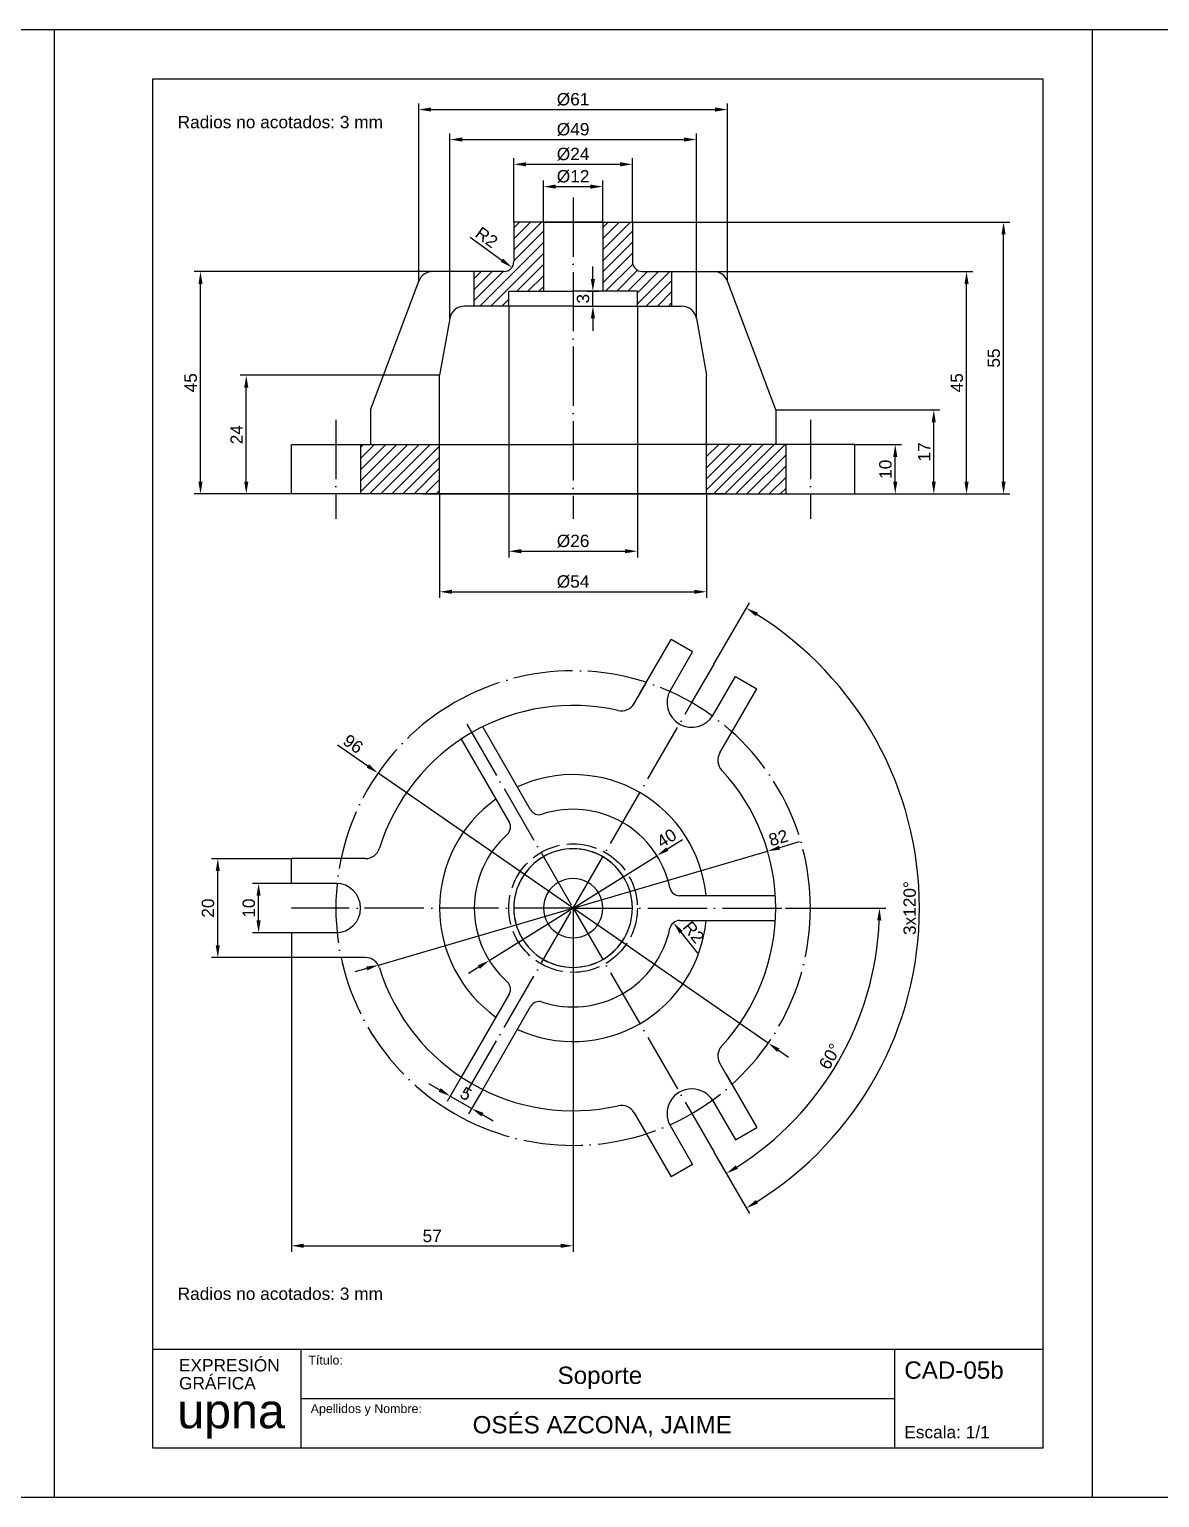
# Model space of a CAD drawing. Header units: millimetres. Extents: x 4357 to 9851, y 1421 to 2962.
# Drawn here: x 4982.3 to 5211, y 1421.5 to 1718.5 of the extents above; entities that cross this region are included whole.
import ezdxf

# ---------------------------------------------------------------- set-up
doc = ezdxf.new("R2010")
doc.units = ezdxf.units.MM
doc.linetypes.add('ACAD_ISO02W100', pattern=[15, 12, -3])
doc.linetypes.add('ACAD_ISO04W100', pattern=[30, 24, -3, 0, -3])
for name, color, linetype in [('010_formato', 5, 'Continuous'), ('015_cajetin', 4, 'Continuous'), ('020_rotulacion_textos', 4, 'Continuous'), ('030_linea_continua_gruesa', 7, 'Continuous'), ('033_linea_discontinua_fina', 4, 'Continuous'), ('034_ejes', 2, 'Continuous'), ('035_rayados_sombreados', 3, 'Continuous'), ('040_cotas', 1, 'Continuous')]:
    doc.layers.add(name, color=color, linetype=linetype)
doc.styles.add('Arial 1.8', font='arial.ttf', dxfattribs={"height": 1.8})
doc.styles.add('Arial 2.5', font='arial.ttf', dxfattribs={"height": 2.5})
doc.styles.add('Arial 3.5', font='arial.ttf', dxfattribs={"height": 3.5})
doc.styles.add('LogoUpna', font='swissl.ttf')
doc.dimstyles.new('Arial 2.5', dxfattribs={"dimtxt": 2.5, "dimasz": 2.5, "dimexe": 1.25, "dimexo": 0, "dimgap": 0.7, "dimtad": 1, "dimtxsty": 'Arial 2.5', "dimcen": 2.5, "dimadec": 0, "dimazin": 0, "dimtfac": 1, "dimtmove": 0, "dimatfit": 3, "dimfxl": 1, "dimarcsym": 0})
pattern_1 = [(45, (-5, 10), (-1.122532, 1.122532), [])]

# ---------------------------------------------------------------- blocks, each defined once
blk = doc.blocks.new('*D54')
at = {"layer": '040_cotas', "color": 0, "lineweight": -2, "transparency": 16777216}
for p, q in [((5120.84, 1590.08), (5128, 1602.49)), ((5120.84, 1491.36), (5128, 1478.96))]:
    blk.add_line(p, q, dxfattribs=at)
blk.add_arc((5092.34, 1540.72), 70.07, 302.0443, 57.9557, dxfattribs=at)
at = {"layer": '040_cotas', "color": 0, "transparency": 16777216}
for points in [[(5129.31, 1599.76), (5129.74, 1600.47), (5127.38, 1601.4)], [(5129.74, 1480.97), (5129.31, 1481.68), (5127.38, 1480.04)]]:
    blk.add_solid(points, dxfattribs=at)
at = {"layer": 'Defpoints', "color": 0, "transparency": 16777216}
for p in [(5120.84, 1590.08), (5116.34, 1582.29), (5158.19, 1516.76), (5116.34, 1499.15), (5120.84, 1491.36)]:
    blk.add_point(p, dxfattribs=at)
at = {"layer": '040_cotas', "color": 0, "transparency": 16777216, "insert": (5160.44, 1540.72), "char_height": 2.5, "attachment_point": 5, "rotation": 90, "style": 'Arial 2.5'}
blk.add_mtext('3x120°', dxfattribs=at)
blk = doc.blocks.new('*D55')
at = {"layer": '040_cotas', "color": 0, "lineweight": -2, "transparency": 16777216}
for p, q in [((5135.34, 1540.72), (5155.57, 1540.72)), ((5120.84, 1491.36), (5123.96, 1485.96))]:
    blk.add_line(p, q, dxfattribs=at)
blk.add_arc((5092.34, 1540.72), 61.98, 302.3112, 357.6888, dxfattribs=at)
at = {"layer": '040_cotas', "color": 0, "transparency": 16777216}
for points in [[(5153.86, 1538.23), (5154.69, 1538.21), (5154.32, 1540.72)], [(5125.69, 1487.98), (5125.26, 1488.69), (5123.33, 1487.04)]]:
    blk.add_solid(points, dxfattribs=at)
at = {"layer": 'Defpoints', "color": 0, "transparency": 16777216}
for p in [(5092.34, 1540.72), (5135.34, 1540.72), (5139.82, 1500.88), (5116.34, 1499.15), (5120.84, 1491.36)]:
    blk.add_point(p, dxfattribs=at)
at = {"layer": '040_cotas', "color": 0, "transparency": 16777216, "insert": (5144.31, 1510.72), "char_height": 2.5, "attachment_point": 5, "rotation": 60, "style": 'Arial 2.5'}
blk.add_mtext('60°', dxfattribs=at)
blk = doc.blocks.new('*D56')
at = {"layer": '040_cotas', "color": 0, "lineweight": -2, "transparency": 16777216}
for p, q in [((5035.34, 1545.72), (5027.46, 1545.72)), ((5028.71, 1538.22), (5028.71, 1543.22)), ((5035.34, 1535.72), (5027.46, 1535.72))]:
    blk.add_line(p, q, dxfattribs=at)
at = {"layer": '040_cotas', "color": 0, "transparency": 16777216}
for points in [[(5028.3, 1543.22), (5029.13, 1543.22), (5028.71, 1545.72)], [(5028.3, 1538.22), (5029.13, 1538.22), (5028.71, 1535.72)]]:
    blk.add_solid(points, dxfattribs=at)
at = {"layer": 'Defpoints', "color": 0, "transparency": 16777216}
for p in [(5028.71, 1545.72), (5035.34, 1545.72), (5035.34, 1535.72)]:
    blk.add_point(p, dxfattribs=at)
at = {"layer": '040_cotas', "color": 0, "transparency": 16777216, "insert": (5026.74, 1540.72), "char_height": 2.5, "attachment_point": 5, "rotation": 90, "style": 'Arial 2.5'}
blk.add_mtext('10', dxfattribs=at)
blk = doc.blocks.new('*D57')
at = {"layer": '040_cotas', "color": 0, "lineweight": -2, "transparency": 16777216}
for p, q in [((5035.34, 1550.72), (5019.21, 1550.72)), ((5020.46, 1533.22), (5020.46, 1548.22)), ((5035.34, 1530.72), (5019.21, 1530.72))]:
    blk.add_line(p, q, dxfattribs=at)
at = {"layer": '040_cotas', "color": 0, "transparency": 16777216}
for points in [[(5020.04, 1548.22), (5020.87, 1548.22), (5020.46, 1550.72)], [(5020.04, 1533.22), (5020.87, 1533.22), (5020.46, 1530.72)]]:
    blk.add_solid(points, dxfattribs=at)
at = {"layer": 'Defpoints', "color": 0, "transparency": 16777216}
for p in [(5020.46, 1550.72), (5035.34, 1550.72), (5035.34, 1530.72)]:
    blk.add_point(p, dxfattribs=at)
at = {"layer": '040_cotas', "color": 0, "transparency": 16777216, "insert": (5018.48, 1540.72), "char_height": 2.5, "attachment_point": 5, "rotation": 90, "style": 'Arial 2.5'}
blk.add_mtext('20', dxfattribs=at)
blk = doc.blocks.new('*D58')
at = {"layer": '040_cotas', "color": 0, "lineweight": -2, "transparency": 16777216}
for p, q in [((5092.34, 1540.72), (5092.34, 1471.16)), ((5035.34, 1530.72), (5035.34, 1471.16)), ((5037.84, 1472.41), (5089.84, 1472.41))]:
    blk.add_line(p, q, dxfattribs=at)
at = {"layer": '040_cotas', "color": 0, "transparency": 16777216}
for points in [[(5037.84, 1472.83), (5037.84, 1472), (5035.34, 1472.41)], [(5089.84, 1472.83), (5089.84, 1472), (5092.34, 1472.41)]]:
    blk.add_solid(points, dxfattribs=at)
at = {"layer": 'Defpoints', "color": 0, "transparency": 16777216}
for p in [(5092.34, 1540.72), (5035.34, 1530.72), (5092.34, 1472.41)]:
    blk.add_point(p, dxfattribs=at)
at = {"layer": '040_cotas', "color": 0, "transparency": 16777216, "insert": (5063.84, 1474.39), "char_height": 2.5, "attachment_point": 5, "style": 'Arial 2.5'}
blk.add_mtext('57', dxfattribs=at)
blk = doc.blocks.new('*D59')
at = {"layer": '040_cotas', "color": 0, "lineweight": -2, "transparency": 16777216}
for p, q in [((5069.72, 1506.53), (5066.87, 1501.61)), ((5065.33, 1503.94), (5063.17, 1505.19)), ((5074.05, 1504.03), (5071.2, 1499.11)), ((5067.5, 1502.69), (5071.83, 1500.19)), ((5073.99, 1498.94), (5076.16, 1497.69))]:
    blk.add_line(p, q, dxfattribs=at)
at = {"layer": '040_cotas', "color": 0, "transparency": 16777216}
for points in [[(5065.54, 1504.3), (5065.12, 1503.58), (5067.5, 1502.69)], [(5074.2, 1499.3), (5073.78, 1498.58), (5071.83, 1500.19)]]:
    blk.add_solid(points, dxfattribs=at)
at = {"layer": 'Defpoints', "color": 0, "transparency": 16777216}
for p in [(5069.72, 1506.53), (5074.05, 1504.03), (5071.83, 1500.19)]:
    blk.add_point(p, dxfattribs=at)
at = {"layer": '040_cotas', "color": 0, "transparency": 16777216, "insert": (5070.65, 1503.15), "char_height": 2.5, "attachment_point": 5, "rotation": 330, "style": 'Arial 2.5'}
blk.add_mtext('5', dxfattribs=at)
blk = doc.blocks.new('*D60')
at = {"layer": '040_cotas', "color": 0, "lineweight": -2, "transparency": 16777216}
for p, q in [((5044.67, 1573.72), (5050.82, 1569.47)), ((5131.81, 1513.4), (5052.88, 1568.04)), ((5133.86, 1511.98), (5135.92, 1510.55))]:
    blk.add_line(p, q, dxfattribs=at)
at = {"layer": '040_cotas', "color": 0, "transparency": 16777216}
for points in [[(5051.06, 1569.81), (5050.59, 1569.12), (5052.88, 1568.04)], [(5134.1, 1512.32), (5133.63, 1511.63), (5131.81, 1513.4)]]:
    blk.add_solid(points, dxfattribs=at)
at = {"layer": 'Defpoints', "color": 0, "transparency": 16777216}
for p in [(5052.88, 1568.04), (5131.81, 1513.4)]:
    blk.add_point(p, dxfattribs=at)
at = {"layer": '040_cotas', "color": 0, "transparency": 16777216, "insert": (5047.84, 1573.93), "char_height": 2.5, "attachment_point": 5, "rotation": 325.3045, "style": 'Arial 2.5'}
blk.add_mtext('96', dxfattribs=at)
blk = doc.blocks.new('*D61')
at = {"layer": '040_cotas', "color": 0, "lineweight": -2, "transparency": 16777216}
for p, q in [((5065.34, 1624.49), (5065.34, 1603.46)), ((5119.34, 1624.49), (5119.34, 1603.46)), ((5067.84, 1604.71), (5116.84, 1604.71))]:
    blk.add_line(p, q, dxfattribs=at)
at = {"layer": '040_cotas', "color": 0, "transparency": 16777216}
for points in [[(5067.84, 1605.12), (5067.84, 1604.29), (5065.34, 1604.71)], [(5116.84, 1605.12), (5116.84, 1604.29), (5119.34, 1604.71)]]:
    blk.add_solid(points, dxfattribs=at)
at = {"layer": 'Defpoints', "color": 0, "transparency": 16777216}
for p in [(5065.34, 1624.49), (5119.34, 1624.49), (5119.34, 1604.71)]:
    blk.add_point(p, dxfattribs=at)
at = {"layer": '040_cotas', "color": 0, "transparency": 16777216, "insert": (5092.34, 1606.75), "char_height": 2.5, "attachment_point": 5, "style": 'Arial 2.5'}
blk.add_mtext('%%C54', dxfattribs=at)
blk = doc.blocks.new('*D62')
at = {"layer": '040_cotas', "color": 0, "lineweight": -2, "transparency": 16777216}
for p, q in [((5079.34, 1662.49), (5079.34, 1611.66)), ((5105.34, 1662.49), (5105.34, 1611.66)), ((5081.84, 1612.91), (5102.84, 1612.91))]:
    blk.add_line(p, q, dxfattribs=at)
at = {"layer": '040_cotas', "color": 0, "transparency": 16777216}
for points in [[(5081.84, 1613.33), (5081.84, 1612.49), (5079.34, 1612.91)], [(5102.84, 1613.33), (5102.84, 1612.49), (5105.34, 1612.91)]]:
    blk.add_solid(points, dxfattribs=at)
at = {"layer": 'Defpoints', "color": 0, "transparency": 16777216}
for p in [(5079.34, 1662.49), (5105.34, 1662.49), (5105.34, 1612.91)]:
    blk.add_point(p, dxfattribs=at)
at = {"layer": '040_cotas', "color": 0, "transparency": 16777216, "insert": (5092.34, 1614.96), "char_height": 2.5, "attachment_point": 5, "style": 'Arial 2.5'}
blk.add_mtext('%%C26', dxfattribs=at)
blk = doc.blocks.new('*D63')
at = {"layer": '040_cotas', "color": 0, "lineweight": -2, "transparency": 16777216}
for p, q in [((5096.34, 1667.99), (5096.34, 1670.49)), ((5095.2, 1665.49), (5097.59, 1665.49)), ((5096.34, 1662.49), (5096.34, 1665.49)), ((5095.7, 1662.49), (5097.59, 1662.49)), ((5096.34, 1659.99), (5096.34, 1657.49))]:
    blk.add_line(p, q, dxfattribs=at)
at = {"layer": '040_cotas', "color": 0, "transparency": 16777216}
for points in [[(5095.93, 1667.99), (5096.76, 1667.99), (5096.34, 1665.49)], [(5095.93, 1659.99), (5096.76, 1659.99), (5096.34, 1662.49)]]:
    blk.add_solid(points, dxfattribs=at)
at = {"layer": 'Defpoints', "color": 0, "transparency": 16777216}
for p in [(5095.2, 1665.49), (5096.34, 1665.49), (5095.7, 1662.49)]:
    blk.add_point(p, dxfattribs=at)
at = {"layer": '040_cotas', "color": 0, "transparency": 16777216, "insert": (5094.36, 1663.99), "char_height": 2.5, "attachment_point": 5, "rotation": 90, "style": 'Arial 2.5'}
blk.add_mtext('3', dxfattribs=at)
blk = doc.blocks.new('*D64')
at = {"layer": '040_cotas', "color": 0, "lineweight": -2, "transparency": 16777216}
for p, q in [((5086.34, 1679.49), (5086.34, 1687.91)), ((5098.34, 1679.49), (5098.34, 1687.91)), ((5088.84, 1686.66), (5095.84, 1686.66))]:
    blk.add_line(p, q, dxfattribs=at)
at = {"layer": '040_cotas', "color": 0, "transparency": 16777216}
for points in [[(5088.84, 1687.08), (5088.84, 1686.25), (5086.34, 1686.66)], [(5095.84, 1687.08), (5095.84, 1686.25), (5098.34, 1686.66)]]:
    blk.add_solid(points, dxfattribs=at)
at = {"layer": 'Defpoints', "color": 0, "transparency": 16777216}
for p in [(5098.34, 1686.66), (5086.34, 1679.49), (5098.34, 1679.49)]:
    blk.add_point(p, dxfattribs=at)
at = {"layer": '040_cotas', "color": 0, "transparency": 16777216, "insert": (5092.34, 1688.71), "char_height": 2.5, "attachment_point": 5, "style": 'Arial 2.5'}
blk.add_mtext('%%C12', dxfattribs=at)
blk = doc.blocks.new('*D65')
at = {"layer": '040_cotas', "color": 0, "lineweight": -2, "transparency": 16777216}
for p, q in [((5080.34, 1679.49), (5080.34, 1692.43)), ((5082.84, 1691.18), (5101.84, 1691.18)), ((5104.34, 1679.49), (5104.34, 1692.43))]:
    blk.add_line(p, q, dxfattribs=at)
at = {"layer": '040_cotas', "color": 0, "transparency": 16777216}
for points in [[(5082.84, 1691.59), (5082.84, 1690.76), (5080.34, 1691.18)], [(5101.84, 1691.59), (5101.84, 1690.76), (5104.34, 1691.18)]]:
    blk.add_solid(points, dxfattribs=at)
at = {"layer": 'Defpoints', "color": 0, "transparency": 16777216}
for p in [(5104.34, 1691.18), (5080.34, 1679.49), (5104.34, 1679.49)]:
    blk.add_point(p, dxfattribs=at)
at = {"layer": '040_cotas', "color": 0, "transparency": 16777216, "insert": (5092.34, 1693.22), "char_height": 2.5, "attachment_point": 5, "style": 'Arial 2.5'}
blk.add_mtext('%%C24', dxfattribs=at)
blk = doc.blocks.new('*D66')
at = {"layer": '040_cotas', "color": 0, "lineweight": -2, "transparency": 16777216}
for p, q in [((5067.4, 1660.02), (5067.4, 1697.44)), ((5069.9, 1696.19), (5114.78, 1696.19)), ((5117.28, 1660.02), (5117.28, 1697.44))]:
    blk.add_line(p, q, dxfattribs=at)
at = {"layer": '040_cotas', "color": 0, "transparency": 16777216}
for points in [[(5069.9, 1696.6), (5069.9, 1695.77), (5067.4, 1696.19)], [(5114.78, 1696.6), (5114.78, 1695.77), (5117.28, 1696.19)]]:
    blk.add_solid(points, dxfattribs=at)
at = {"layer": 'Defpoints', "color": 0, "transparency": 16777216}
for p in [(5117.28, 1696.19), (5067.4, 1660.02), (5117.28, 1660.02)]:
    blk.add_point(p, dxfattribs=at)
at = {"layer": '040_cotas', "color": 0, "transparency": 16777216, "insert": (5092.34, 1698.23), "char_height": 2.5, "attachment_point": 5, "style": 'Arial 2.5'}
blk.add_mtext('%%C49', dxfattribs=at)
blk = doc.blocks.new('*D67')
at = {"layer": '040_cotas', "color": 0, "lineweight": -2, "transparency": 16777216}
for p, q in [((5061.11, 1667.54), (5061.11, 1703.5)), ((5063.61, 1702.25), (5121.07, 1702.25)), ((5123.57, 1667.54), (5123.57, 1703.5))]:
    blk.add_line(p, q, dxfattribs=at)
at = {"layer": '040_cotas', "color": 0, "transparency": 16777216}
for points in [[(5063.61, 1702.67), (5063.61, 1701.84), (5061.11, 1702.25)], [(5121.07, 1702.67), (5121.07, 1701.84), (5123.57, 1702.25)]]:
    blk.add_solid(points, dxfattribs=at)
at = {"layer": 'Defpoints', "color": 0, "transparency": 16777216}
for p in [(5123.57, 1702.25), (5061.11, 1667.54), (5123.57, 1667.54)]:
    blk.add_point(p, dxfattribs=at)
at = {"layer": '040_cotas', "color": 0, "transparency": 16777216, "insert": (5092.34, 1704.3), "char_height": 2.5, "attachment_point": 5, "style": 'Arial 2.5'}
blk.add_mtext('%%C61', dxfattribs=at)
blk = doc.blocks.new('*D68')
at = {"layer": '040_cotas', "color": 0, "lineweight": -2, "transparency": 16777216}
for p, q in [((5149.34, 1634.49), (5158.76, 1634.49)), ((5157.51, 1626.99), (5157.51, 1631.99)), ((5149.34, 1624.49), (5158.76, 1624.49))]:
    blk.add_line(p, q, dxfattribs=at)
at = {"layer": '040_cotas', "color": 0, "transparency": 16777216}
for points in [[(5157.09, 1631.99), (5157.92, 1631.99), (5157.51, 1634.49)], [(5157.09, 1626.99), (5157.92, 1626.99), (5157.51, 1624.49)]]:
    blk.add_solid(points, dxfattribs=at)
at = {"layer": 'Defpoints', "color": 0, "transparency": 16777216}
for p in [(5149.34, 1634.49), (5157.51, 1634.49), (5149.34, 1624.49)]:
    blk.add_point(p, dxfattribs=at)
at = {"layer": '040_cotas', "color": 0, "transparency": 16777216, "insert": (5155.53, 1629.49), "char_height": 2.5, "attachment_point": 5, "rotation": 90, "style": 'Arial 2.5'}
blk.add_mtext('10', dxfattribs=at)
blk = doc.blocks.new('*D69')
at = {"layer": '040_cotas', "color": 0, "lineweight": -2, "transparency": 16777216}
for p, q in [((5133.34, 1641.49), (5166.55, 1641.49)), ((5165.3, 1626.99), (5165.3, 1638.99)), ((5149.34, 1624.49), (5166.55, 1624.49))]:
    blk.add_line(p, q, dxfattribs=at)
at = {"layer": '040_cotas', "color": 0, "transparency": 16777216}
for points in [[(5164.88, 1638.99), (5165.71, 1638.99), (5165.3, 1641.49)], [(5164.88, 1626.99), (5165.71, 1626.99), (5165.3, 1624.49)]]:
    blk.add_solid(points, dxfattribs=at)
at = {"layer": 'Defpoints', "color": 0, "transparency": 16777216}
for p in [(5133.34, 1641.49), (5165.3, 1641.49), (5149.34, 1624.49)]:
    blk.add_point(p, dxfattribs=at)
at = {"layer": '040_cotas', "color": 0, "transparency": 16777216, "insert": (5163.34, 1632.99), "char_height": 2.5, "attachment_point": 5, "rotation": 90, "style": 'Arial 2.5'}
blk.add_mtext('17', dxfattribs=at)
blk = doc.blocks.new('*D70')
at = {"layer": '040_cotas', "color": 0, "lineweight": -2, "transparency": 16777216}
for p, q in [((5120.76, 1669.49), (5173.18, 1669.49)), ((5171.93, 1626.99), (5171.93, 1666.99)), ((5149.34, 1624.49), (5173.18, 1624.49))]:
    blk.add_line(p, q, dxfattribs=at)
at = {"layer": '040_cotas', "color": 0, "transparency": 16777216}
for points in [[(5171.52, 1666.99), (5172.35, 1666.99), (5171.93, 1669.49)], [(5171.52, 1626.99), (5172.35, 1626.99), (5171.93, 1624.49)]]:
    blk.add_solid(points, dxfattribs=at)
at = {"layer": 'Defpoints', "color": 0, "transparency": 16777216}
for p in [(5120.76, 1669.49), (5171.93, 1669.49), (5149.34, 1624.49)]:
    blk.add_point(p, dxfattribs=at)
at = {"layer": '040_cotas', "color": 0, "transparency": 16777216, "insert": (5169.96, 1646.99), "char_height": 2.5, "attachment_point": 5, "rotation": 90, "style": 'Arial 2.5'}
blk.add_mtext('45', dxfattribs=at)
blk = doc.blocks.new('*D71')
at = {"layer": '040_cotas', "color": 0, "lineweight": -2, "transparency": 16777216}
for p, q in [((5104.34, 1679.49), (5180.67, 1679.49)), ((5179.42, 1626.99), (5179.42, 1676.99)), ((5149.34, 1624.49), (5180.67, 1624.49))]:
    blk.add_line(p, q, dxfattribs=at)
at = {"layer": '040_cotas', "color": 0, "transparency": 16777216}
for points in [[(5179, 1676.99), (5179.83, 1676.99), (5179.42, 1679.49)], [(5179, 1626.99), (5179.83, 1626.99), (5179.42, 1624.49)]]:
    blk.add_solid(points, dxfattribs=at)
at = {"layer": 'Defpoints', "color": 0, "transparency": 16777216}
for p in [(5104.34, 1679.49), (5179.42, 1679.49), (5149.34, 1624.49)]:
    blk.add_point(p, dxfattribs=at)
at = {"layer": '040_cotas', "color": 0, "transparency": 16777216, "insert": (5177.45, 1651.99), "char_height": 2.5, "attachment_point": 5, "rotation": 90, "style": 'Arial 2.5'}
blk.add_mtext('55', dxfattribs=at)
blk = doc.blocks.new('*D72')
at = {"layer": '040_cotas', "color": 0, "lineweight": -2, "transparency": 16777216}
for p, q in [((5065.34, 1648.49), (5024.98, 1648.49)), ((5026.23, 1626.99), (5026.23, 1645.99)), ((5035.34, 1624.49), (5024.98, 1624.49))]:
    blk.add_line(p, q, dxfattribs=at)
at = {"layer": '040_cotas', "color": 0, "transparency": 16777216}
for points in [[(5025.81, 1645.99), (5026.64, 1645.99), (5026.23, 1648.49)], [(5025.81, 1626.99), (5026.64, 1626.99), (5026.23, 1624.49)]]:
    blk.add_solid(points, dxfattribs=at)
at = {"layer": 'Defpoints', "color": 0, "transparency": 16777216}
for p in [(5026.23, 1648.49), (5065.34, 1648.49), (5035.34, 1624.49)]:
    blk.add_point(p, dxfattribs=at)
at = {"layer": '040_cotas', "color": 0, "transparency": 16777216, "insert": (5024.27, 1636.49), "char_height": 2.5, "attachment_point": 5, "rotation": 90, "style": 'Arial 2.5'}
blk.add_mtext('24', dxfattribs=at)
blk = doc.blocks.new('*D73')
at = {"layer": '040_cotas', "color": 0, "lineweight": -2, "transparency": 16777216}
for p, q in [((5063.92, 1669.49), (5015.71, 1669.49)), ((5016.96, 1626.99), (5016.96, 1666.99)), ((5035.34, 1624.49), (5015.71, 1624.49))]:
    blk.add_line(p, q, dxfattribs=at)
at = {"layer": '040_cotas', "color": 0, "transparency": 16777216}
for points in [[(5016.55, 1666.99), (5017.38, 1666.99), (5016.96, 1669.49)], [(5016.55, 1626.99), (5017.38, 1626.99), (5016.96, 1624.49)]]:
    blk.add_solid(points, dxfattribs=at)
at = {"layer": 'Defpoints', "color": 0, "transparency": 16777216}
for p in [(5016.96, 1669.49), (5063.92, 1669.49), (5035.34, 1624.49)]:
    blk.add_point(p, dxfattribs=at)
at = {"layer": '040_cotas', "color": 0, "transparency": 16777216, "insert": (5014.99, 1646.99), "char_height": 2.5, "attachment_point": 5, "rotation": 90, "style": 'Arial 2.5'}
blk.add_mtext('45', dxfattribs=at)
blk = doc.blocks.new('*D74')
at = {"layer": '040_cotas', "color": 0, "lineweight": -2, "transparency": 16777216}
blk.add_line((5071.53, 1676.41), (5077.94, 1671.78), dxfattribs=at)
at = {"layer": '040_cotas', "color": 0, "transparency": 16777216}
blk.add_solid([(5078.18, 1672.12), (5077.69, 1671.45), (5079.96, 1670.32)], dxfattribs=at)
at = {"layer": 'Defpoints', "color": 0, "transparency": 16777216}
for p in [(5078.34, 1671.49), (5079.96, 1670.32)]:
    blk.add_point(p, dxfattribs=at)
at = {"layer": '040_cotas', "color": 0, "transparency": 16777216, "insert": (5074.86, 1676.41), "char_height": 2.5, "attachment_point": 5, "rotation": 324.1787, "style": 'Arial 2.5'}
blk.add_mtext('R2', dxfattribs=at)

msp = doc.modelspace()

# ---------------------------------------------------------------- hatches: boundary and pattern name
at = {"layer": '035_rayados_sombreados'}
h = msp.add_hatch(dxfattribs=at)
h.set_pattern_fill('ANSI31', color=256, scale=0.5)
h.set_pattern_definition(pattern_1)
h.paths.add_polyline_path([(5072.343, 1669.491), (5072.343, 1662.491), (5079.343, 1662.491), (5079.343, 1665.491), (5086.343, 1665.491), (5086.343, 1679.491), (5080.343, 1679.491), (5080.343, 1671.491, -0.4142136), (5078.343, 1669.491)])
h.paths.add_polyline_path([(5112.343, 1662.491), (5112.343, 1669.491), (5106.343, 1669.491, -0.4142136), (5104.343, 1671.491), (5104.343, 1679.491), (5098.343, 1679.491), (5098.343, 1665.491), (5105.343, 1665.491), (5105.343, 1662.491)])
h = msp.add_hatch(dxfattribs=at)
h.set_pattern_fill('ANSI31', color=256, scale=0.5)
h.set_pattern_definition(pattern_1)
h.paths.add_polyline_path([(5135.343, 1634.491), (5119.343, 1634.491), (5119.343, 1624.491), (5135.343, 1624.491)])
h.paths.add_polyline_path([(5065.343, 1624.491), (5065.343, 1634.491), (5049.343, 1634.491), (5049.343, 1624.491)])

# ---------------------------------------------------------------- linework, layer by layer
at = {"layer": '010_formato'}
for p, q in [((4777.343, 1718.472), (4987.343, 1718.472)), ((4987.343, 1718.472), (4987.343, 1421.472)), ((4987.343, 1718.472), (5197.343, 1718.472)), ((5197.343, 1718.472), (5197.343, 1421.472)), ((5197.343, 1718.472), (5407.343, 1718.472)), ((4987.343, 1421.472), (4777.343, 1421.472)), ((5197.343, 1421.472), (4987.343, 1421.472)), ((5407.343, 1421.472), (5197.343, 1421.472))]:
    msp.add_line(p, q, dxfattribs=at)
at = {"layer": '015_cajetin'}
for p, q in [((5007.343, 1708.472), (5187.343, 1708.472)), ((5007.343, 1431.472), (5007.343, 1708.472)), ((5187.343, 1708.472), (5187.343, 1431.472)), ((5007.343, 1451.472), (5187.343, 1451.472)), ((5037.343, 1431.472), (5037.343, 1451.472)), ((5157.343, 1451.472), (5157.343, 1431.472)), ((5157.343, 1441.472), (5037.343, 1441.472)), ((5187.343, 1431.472), (5007.343, 1431.472))]:
    msp.add_line(p, q, dxfattribs=at)
at = {"layer": '030_linea_continua_gruesa'}
for p, q in [((5092.343, 1679.491), (5080.343, 1679.491)), ((5080.343, 1679.491), (5080.343, 1671.491)), ((5092.343, 1679.491), (5086.343, 1679.491)), ((5086.343, 1679.491), (5092.343, 1679.491)), ((5086.343, 1679.491), (5086.343, 1665.491)), ((5092.343, 1679.491), (5098.343, 1679.491)), ((5098.343, 1679.491), (5092.343, 1679.491)), ((5092.343, 1679.491), (5104.343, 1679.491)), ((5098.343, 1679.491), (5098.343, 1665.491)), ((5104.343, 1679.491), (5104.343, 1671.491)), ((5078.343, 1669.491), (5063.922, 1669.491)), ((5072.343, 1662.491), (5072.343, 1669.491)), ((5106.343, 1669.491), (5120.764, 1669.491)), ((5112.343, 1662.491), (5112.343, 1669.491)), ((5051.343, 1641.491), (5061.113, 1667.545)), ((5133.343, 1641.491), (5123.573, 1667.545)), ((5079.343, 1662.491), (5079.343, 1665.491)), ((5079.343, 1665.491), (5092.343, 1665.491)), ((5105.343, 1665.491), (5092.343, 1665.491)), ((5105.343, 1662.491), (5105.343, 1665.491)), ((5092.343, 1662.491), (5070.355, 1662.491)), ((5092.343, 1662.491), (5072.343, 1662.491)), ((5092.343, 1662.491), (5079.343, 1662.491)), ((5092.343, 1662.491), (5105.343, 1662.491)), ((5092.343, 1662.491), (5114.331, 1662.491)), ((5092.343, 1662.491), (5112.343, 1662.491)), ((5067.401, 1660.019), (5065.343, 1648.491)), ((5117.284, 1660.019), (5119.343, 1648.491)), ((5065.343, 1624.491), (5065.343, 1648.491)), ((5119.343, 1624.491), (5119.343, 1648.491)), ((5051.343, 1641.491), (5051.343, 1634.491)), ((5133.343, 1641.491), (5133.343, 1634.491)), ((5035.343, 1624.491), (5035.343, 1634.491)), ((5035.343, 1634.491), (5092.343, 1634.491)), ((5044.343, 1634.491), (5049.343, 1634.491)), ((5049.343, 1634.491), (5049.343, 1624.491)), ((5149.343, 1634.491), (5092.343, 1634.491)), ((5140.343, 1634.491), (5135.343, 1634.491)), ((5135.343, 1634.491), (5135.343, 1624.491)), ((5149.343, 1624.491), (5149.343, 1634.491)), ((5092.343, 1624.491), (5035.343, 1624.491)), ((5092.343, 1624.491), (5044.343, 1624.491)), ((5061.843, 1624.491), (5092.343, 1624.491)), ((5092.343, 1624.491), (5065.343, 1624.491)), ((5122.843, 1624.491), (5092.343, 1624.491)), ((5092.343, 1624.491), (5149.343, 1624.491)), ((5092.343, 1624.491), (5119.343, 1624.491)), ((5092.343, 1624.491), (5140.343, 1624.491)), ((5105.928, 1584.252), (5112.183, 1595.085)), ((5116.513, 1592.585), (5112.183, 1595.085)), ((5111.882, 1584.565), (5116.513, 1592.585)), ((5104.7, 1582.126), (5107.156, 1586.379)), ((5120.542, 1579.565), (5125.173, 1587.585)), ((5125.173, 1587.585), (5129.503, 1585.085)), ((5122.021, 1572.126), (5129.503, 1585.085)), ((5083.74, 1560.621), (5074.046, 1577.413)), ((5069.716, 1574.913), (5079.41, 1558.121)), ((5050.307, 1550.722), (5035.343, 1550.722)), ((5035.343, 1545.722), (5035.343, 1550.722)), ((5044.604, 1545.722), (5035.343, 1545.722)), ((5133.267, 1543.222), (5113.878, 1543.222)), ((5044.604, 1535.722), (5035.343, 1535.722)), ((5035.343, 1535.722), (5035.343, 1530.722)), ((5113.878, 1538.222), (5133.267, 1538.222)), ((5047.852, 1530.722), (5035.343, 1530.722)), ((5050.307, 1530.722), (5045.396, 1530.722)), ((5079.41, 1523.322), (5069.716, 1506.531)), ((5074.046, 1504.031), (5083.74, 1520.822)), ((5122.021, 1509.318), (5124.476, 1505.064)), ((5123.249, 1507.191), (5129.503, 1496.358)), ((5120.542, 1501.878), (5125.173, 1493.858)), ((5104.7, 1499.318), (5112.183, 1486.358)), ((5111.882, 1496.878), (5116.513, 1488.858)), ((5125.173, 1493.858), (5129.503, 1496.358)), ((5116.513, 1488.858), (5112.183, 1486.358))]:
    msp.add_line(p, q, dxfattribs=at)
for centre, radius, start, end in [((5063.922, 1666.491), 3, 90, 159.44395), ((5078.343, 1671.491), 2, 270, 0), ((5106.343, 1671.491), 2, 180, 270), ((5120.764, 1666.491), 3, 20.55605, 90), ((5070.355, 1659.491), 3, 90, 169.87533), ((5114.331, 1659.491), 3, 10.12467, 90), ((5116.343, 1582.291), 5, 150, 330), ((5092.343, 1540.722), 41, 77.1848, 120), ((5102.102, 1583.626), 3, 257.1848, 330), ((5092.343, 1540.722), 41, 120, 162.8152), ((5124.619, 1570.626), 3, 150, 222.8152), ((5092.343, 1540.722), 41, 0, 42.8152), ((5092.343, 1540.722), 27, 5.31277, 114.68723), ((5092.343, 1540.722), 27, 125.31277, 234.68723), ((5085.473, 1561.621), 2, 210, 288.19711), ((5092.343, 1540.722), 20, 11.80289, 108.19711), ((5077.678, 1557.121), 2, 311.80289, 30), ((5092.343, 1540.722), 20, 131.80289, 228.19711), ((5050.307, 1553.722), 3, 270, 342.8152), ((5092.343, 1540.722), 12, 120, 210), ((5092.343, 1540.722), 12, 120, 240), ((5092.343, 1540.722), 12, 0, 120), ((5092.343, 1540.722), 12, 0, 90), ((5044.343, 1540.722), 5, 270, 90), ((5092.343, 1540.722), 6, 120, 240), ((5092.343, 1540.722), 6, 360, 120), ((5113.878, 1545.222), 2, 191.80289, 270), ((5092.343, 1540.722), 12, 240, 0), ((5092.343, 1540.722), 6, 240, 0), ((5092.343, 1540.722), 41, 317.1848, 0), ((5092.343, 1540.722), 27, 245.31277, 354.68723), ((5092.343, 1540.722), 20, 251.80289, 348.19711), ((5113.878, 1536.222), 2, 90, 168.19711), ((5092.343, 1540.722), 12, 240, 330), ((5050.307, 1527.722), 3, 17.1848, 90), ((5092.343, 1540.722), 41, 197.1848, 240), ((5077.678, 1524.322), 2, 330, 48.19711), ((5085.473, 1519.822), 2, 71.80289, 150), ((5124.619, 1510.818), 3, 137.1848, 210), ((5092.343, 1540.722), 41, 240, 282.8152), ((5116.343, 1499.152), 5, 30, 210), ((5102.102, 1497.818), 3, 30, 102.8152)]:
    msp.add_arc(centre, radius, start, end, dxfattribs=at)
at = {"layer": '033_linea_discontinua_fina', "linetype": 'ACAD_ISO02W100', "ltscale": 0.5}
msp.add_circle((5092.343, 1540.722), 13, dxfattribs=at)
at = {"layer": '034_ejes', "linetype": 'ACAD_ISO04W100', "ltscale": 0.5}
for p, q in [((5092.343, 1684.491), (5092.343, 1619.491)), ((5044.343, 1639.491), (5044.343, 1619.491)), ((5140.343, 1639.491), (5140.343, 1619.491)), ((5092.343, 1540.722), (5116.343, 1582.291)), ((5070.843, 1577.961), (5092.343, 1540.722)), ((5044.343, 1540.722), (5035.343, 1540.722)), ((5092.343, 1540.722), (5044.343, 1540.722)), ((5070.843, 1503.482), (5092.343, 1540.722)), ((5092.343, 1540.722), (5116.343, 1499.152)), ((5092.343, 1540.722), (5135.343, 1540.722))]:
    msp.add_line(p, q, dxfattribs=at)
at = {"layer": '034_ejes'}
for p, q in [((5116.343, 1582.291), (5120.843, 1590.085)), ((5116.343, 1499.152), (5120.843, 1491.358))]:
    msp.add_line(p, q, dxfattribs=at)
at = {"layer": '034_ejes', "linetype": 'ACAD_ISO04W100', "ltscale": 0.5}
for start, end in [(0, 120), (120, 240), (240, 0)]:
    msp.add_arc((5092.343, 1540.722), 48, start, end, dxfattribs=at)
at = {"layer": '040_cotas'}
for p, q in [((5114.45, 1554.546), (5111.42, 1552.651)), ((5138.101, 1554.107), (5134.093, 1552.935)), ((5052.992, 1529.21), (5131.694, 1552.233)), ((5075.385, 1530.117), (5109.3, 1551.326)), ((5117.602, 1531.638), (5114.193, 1535.833)), ((5050.593, 1528.508), (5048.193, 1527.806)), ((5073.266, 1528.792), (5071.146, 1527.466))]:
    msp.add_line(p, q, dxfattribs=at)
for points in [[(5133.976, 1553.335), (5134.21, 1552.535), (5131.694, 1552.233)], [(5111.199, 1553.004), (5111.641, 1552.298), (5109.3, 1551.326)], [(5114.516, 1536.096), (5113.87, 1535.571), (5112.616, 1537.774)], [(5073.045, 1529.145), (5073.487, 1528.439), (5075.385, 1530.117)], [(5050.476, 1528.908), (5050.71, 1528.108), (5052.992, 1529.21)]]:
    msp.add_solid(points, dxfattribs=at)

# ---------------------------------------------------------------- texts
at = {"layer": '020_rotulacion_textos', "linetype": 'Continuous', "style": 'LogoUpna'}
for s, p in [('EXPRESIÓN', (5012.618, 1447.001)), ('GRÁFICA', (5012.618, 1443.374))]:
    msp.add_text(s, height=2.5, dxfattribs=at).set_placement(p)
at = {"layer": '020_rotulacion_textos'}
for s, height, style, p in [('Título:', 1.8, 'Arial 1.8', (5038.774, 1448.395)), ('Soporte', 3.5, 'Arial 3.5', (5089.198, 1444.472)), ('CAD-05b', 3.5, 'Arial 3.5', (5159.343, 1445.522)), ('Apellidos y Nombre:', 1.8, 'Arial 1.8', (5039.252, 1438.578)), ('OSÉS AZCONA, JAIME', 3.5, 'Arial 3.5', (5072.013, 1434.472)), ('Escala: 1/1', 2.5, 'Arial 2.5', (5159.343, 1433.472))]:
    msp.add_text(s, height=height, dxfattribs=dict(at, style=style)).set_placement(p)
at = {"layer": '020_rotulacion_textos', "color": 10, "style": 'LogoUpna'}
msp.add_text('upna', height=7, dxfattribs=at).set_placement((5012.274, 1435.505))
at = {"layer": '040_cotas', "style": 'Arial 2.5'}
for p in [(5012.343, 1698.472), (5012.343, 1461.472)]:
    msp.add_text('Radios no acotados: 3 mm', height=2.5, dxfattribs=at).set_placement(p)
at = {"layer": '040_cotas', "char_height": 2.5, "attachment_point": 5, "style": 'Arial 2.5'}
for s, insert, rotation in [('40', (5111.251, 1554.876), 32.01918), ('82', (5133.864, 1554.924), 16.30586), ('R2', (5116.722, 1535.855), 309.09855)]:
    msp.add_mtext(s, dxfattribs=dict(at, insert=insert, rotation=rotation))

# ---------------------------------------------------------------- dimensions: what is measured, and where the dimension line sits
at = {"layer": '040_cotas'}
for base, p1, p2, text, picture, middle in [((5123.573, 1702.255), (5061.113, 1667.545), (5123.573, 1667.545), '%%C61', '*D67', (5092.343, 1704.301)), ((5117.284, 1696.188), (5067.401, 1660.019), (5117.284, 1660.019), '%%C49', '*D66', (5092.343, 1698.234)), ((5104.343, 1691.176), (5080.343, 1679.491), (5104.343, 1679.491), '%%C<>', '*D65', (5092.343, 1693.222)), ((5105.343, 1612.911), (5079.343, 1662.491), (5105.343, 1662.491), '%%C<>', '*D62', (5092.343, 1614.958)), ((5119.343, 1604.707), (5065.343, 1624.491), (5119.343, 1624.491), '%%C<>', '*D61', (5092.343, 1606.754))]:
    dim = msp.add_linear_dim(base=base, p1=p1, p2=p2, text=text, dimstyle='Arial 2.5', dxfattribs=at)
    dim.commit()
    dim.dimension.update_dxf_attribs({"geometry": picture, "text_midpoint": middle})
dim = msp.add_linear_dim(base=(5098.343, 1686.665), p1=(5086.343, 1679.491), p2=(5098.343, 1679.491), text='%%C<>', dimstyle='Arial 2.5', dxfattribs=at)
dim.commit()
dim.dimension.update_dxf_attribs({"geometry": '*D64', "text_midpoint": (5092.343, 1686.665), "dimtype": 160})
dim = msp.add_radius_dim(center=(5078.343, 1671.491), mpoint=(5079.965, 1670.321), dimstyle='Arial 2.5', dxfattribs=at)
dim.commit()
dim.dimension.update_dxf_attribs({"geometry": '*D74', "text_midpoint": (5073.719, 1674.829), "dimtype": 164})
for base, p1, p2, picture, middle in [((5179.418, 1679.491), (5149.343, 1624.491), (5104.343, 1679.491), '*D71', (5177.447, 1651.991)), ((5016.963, 1669.491), (5035.343, 1624.491), (5063.922, 1669.491), '*D73', (5014.992, 1646.991)), ((5171.932, 1669.491), (5149.343, 1624.491), (5120.764, 1669.491), '*D70', (5169.961, 1646.991)), ((5026.226, 1648.491), (5035.343, 1624.491), (5065.343, 1648.491), '*D72', (5024.271, 1636.491)), ((5165.298, 1641.491), (5149.343, 1624.491), (5133.343, 1641.491), '*D69', (5163.343, 1632.991)), ((5157.506, 1634.491), (5149.343, 1624.491), (5149.343, 1634.491), '*D68', (5155.529, 1629.491)), ((5020.456, 1550.722), (5035.343, 1530.722), (5035.343, 1550.722), '*D57', (5018.48, 1540.722)), ((5028.715, 1545.722), (5035.343, 1535.722), (5035.343, 1545.722), '*D56', (5026.739, 1540.722))]:
    dim = msp.add_linear_dim(base=base, p1=p1, p2=p2, angle=90, dimstyle='Arial 2.5', dxfattribs=at)
    dim.commit()
    dim.dimension.update_dxf_attribs({"geometry": picture, "text_midpoint": middle})
dim = msp.add_linear_dim(base=(5096.342, 1665.491), p1=(5095.7, 1662.491), p2=(5095.201, 1665.491), angle=90, dimstyle='Arial 2.5', dxfattribs=at)
dim.commit()
dim.dimension.update_dxf_attribs({"geometry": '*D63', "text_midpoint": (5096.342, 1663.991), "dimtype": 160})
dim = msp.add_angular_dim_2l(base=(5158.188, 1516.756), line1=((5116.343, 1582.291), (5120.843, 1590.085)), line2=((5116.343, 1499.152), (5120.843, 1491.358)), text='3x<>', dimstyle='Arial 2.5', dxfattribs=at)
dim.commit()
dim.dimension.update_dxf_attribs({"geometry": '*D54', "text_midpoint": (5162.414, 1540.722), "dimtype": 162})
dim = msp.add_diameter_dim_2p(p1=(5131.808, 1513.399), p2=(5052.878, 1568.044), text='96', dimstyle='Arial 2.5', dxfattribs=at)
dim.commit()
dim.dimension.update_dxf_attribs({"geometry": '*D60', "text_midpoint": (5047.845, 1573.932)})
dim = msp.add_linear_dim(base=(5092.343, 1472.415), p1=(5035.343, 1530.722), p2=(5092.343, 1540.722), dimstyle='Arial 2.5', dxfattribs=at)
dim.commit()
dim.dimension.update_dxf_attribs({"geometry": '*D58', "text_midpoint": (5063.843, 1474.386)})
dim = msp.add_angular_dim_2l(base=(5139.823, 1500.881), line1=((5092.343, 1540.722), (5135.343, 1540.722)), line2=((5116.343, 1499.152), (5120.843, 1491.358)), dimstyle='Arial 2.5', dxfattribs=at)
dim.commit()
dim.dimension.update_dxf_attribs({"geometry": '*D55', "text_midpoint": (5144.309, 1510.719)})
dim = msp.add_aligned_dim(p1=(5069.716, 1506.531), p2=(5074.046, 1504.031), distance=-4.436, dimstyle='Arial 2.5', dxfattribs=at)
dim.commit()
dim.dimension.update_dxf_attribs({"geometry": '*D59', "text_midpoint": (5070.648, 1503.146)})

doc.saveas('drawing.dxf')
